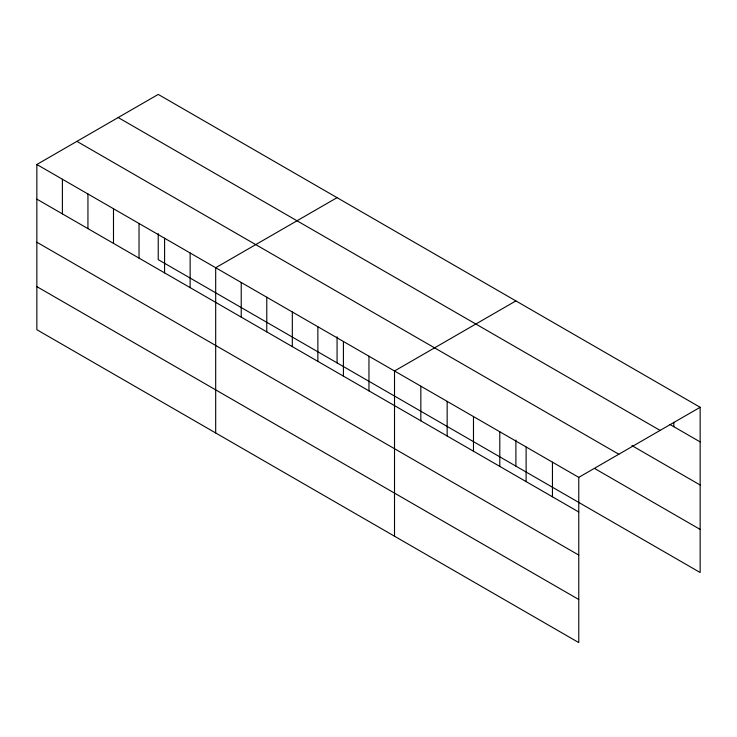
<?xml version="1.0" encoding="UTF-8"?>
<svg xmlns="http://www.w3.org/2000/svg" width="737" height="737" viewBox="0 0 737 737"><rect width="100%" height="100%" fill="white"/><g stroke="black" fill="none" stroke-linecap="round" stroke-linejoin="round"><path stroke-width="1.11" d="M36.85 164.489L578.766 477.364L578.766 642.59L36.85 329.715L36.85 164.489L158.234 94.41L700.15 407.285L700.15 572.511L158.234 259.636L158.234 233.555M337.067 197.654L215.683 267.743L215.683 432.969M515.9 300.908L394.516 370.987L394.516 536.214M578.766 477.364L700.15 407.285M669.933 424.466L700.15 441.914M118.178 117.533L660.094 430.408M631.913 445.609L700.15 485.01M76.906 141.366L618.822 454.232M594.86 468.621L700.15 529.415M36.85 199.128L578.766 511.994M36.85 242.224L578.766 555.09M36.85 286.619L578.766 599.494M673.83 422.246L673.83 426.714M552.446 462.163L552.446 496.802M526.117 446.972L526.117 481.602M515.9 440.044L515.9 466.134M499.797 431.771L499.797 466.401M473.476 416.58L473.476 451.21M447.156 401.379L447.156 436.009M420.836 386.179L420.836 420.818M368.961 356.238L368.961 390.868M343.414 341.489L343.414 376.119M337.067 336.8L337.067 362.88M317.868 326.74L317.868 361.37M292.322 311.991L292.322 346.62M266.776 297.241L266.776 331.871M241.229 282.492L241.229 317.122M190.137 252.994L190.137 287.623M164.591 238.244L164.591 272.874M139.035 223.495L139.035 258.125M113.489 208.737L113.489 243.376M87.943 193.988L87.943 228.627M62.396 179.238L62.396 213.877"/></g></svg>
